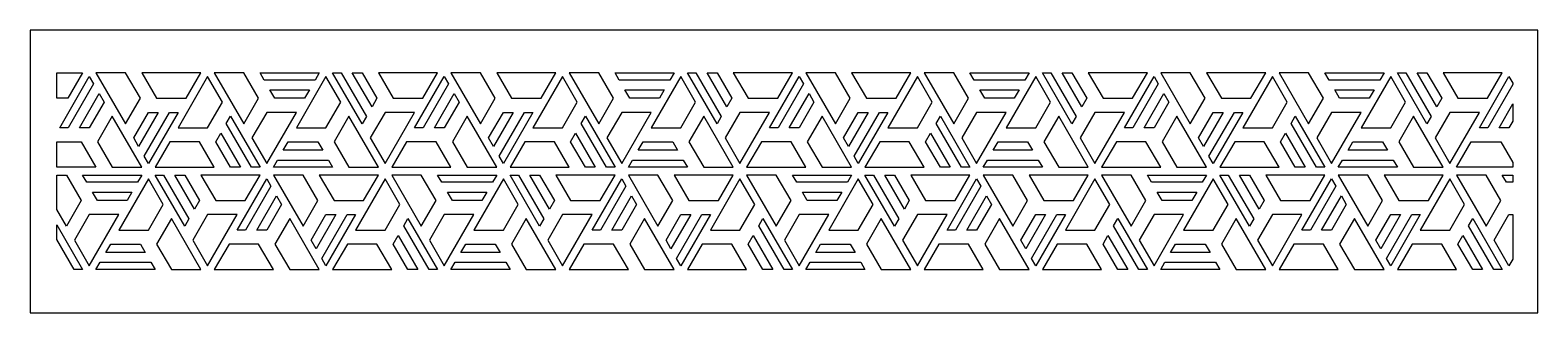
# Model space of a CAD drawing. Header units: millimetres. Extents: x 148 to 1052, y 65 to 235.
import ezdxf

# ---------------------------------------------------------------- set-up
doc = ezdxf.new("R2010")
doc.units = ezdxf.units.MM
doc.layers.get('0').update_dxf_attribs({"linetype": 'CONTINUOUS'})

msp = doc.modelspace()

# ---------------------------------------------------------------- linework, layer by layer
at = {"color": 7}
for points in [[(147.5, 65), (1052.5, 65), (1052.5, 235), (147.5, 235), (147.5, 65)], [(179.007042, 209.390599), (170.130281, 194.015599), (163.5, 194.015599), (163.5, 209.390599), (179.007042, 209.390599)], [(187.007042, 209.390599), (204.760562, 178.640599), (213.637323, 194.015599), (204.760562, 209.390599), (187.007042, 209.390599)], [(250.021125, 209.390599), (214.514083, 209.390599), (223.390843, 194.015599), (241.144364, 194.015599), (250.021125, 209.390599)], [(258.021125, 209.390599), (275.774645, 178.640599), (284.651406, 194.015599), (275.774645, 209.390599), (258.021125, 209.390599)], [(288.064383, 204.997742), (285.528166, 209.390599), (321.035208, 209.390599), (318.498991, 204.997742), (288.064383, 204.997742)], [(349.324946, 183.033456), (346.788729, 178.640599), (329.035208, 209.390599), (334.107642, 209.390599), (349.324946, 183.033456)], [(340.870888, 209.390599), (346.788729, 209.390599), (355.665489, 194.015599), (352.706569, 188.890599), (340.870888, 209.390599)], [(392.049291, 209.390599), (356.542249, 209.390599), (365.41901, 194.015599), (383.17253, 194.015599), (392.049291, 209.390599)], [(400.049291, 209.390599), (417.802812, 178.640599), (426.679572, 194.015599), (417.802812, 209.390599), (400.049291, 209.390599)], [(463.063374, 209.390599), (427.556332, 209.390599), (436.433093, 194.015599), (454.186614, 194.015599), (463.063374, 209.390599)], [(471.063374, 209.390599), (488.816895, 178.640599), (497.693655, 194.015599), (488.816895, 209.390599), (471.063374, 209.390599)], [(501.106633, 204.997742), (498.570416, 209.390599), (534.077457, 209.390599), (531.54124, 204.997742), (501.106633, 204.997742)], [(562.367195, 183.033456), (559.830978, 178.640599), (542.077457, 209.390599), (547.149892, 209.390599), (562.367195, 183.033456)], [(553.913138, 209.390599), (559.830978, 209.390599), (568.707738, 194.015599), (565.748818, 188.890599), (553.913138, 209.390599)], [(605.09154, 209.390599), (569.584499, 209.390599), (578.461259, 194.015599), (596.21478, 194.015599), (605.09154, 209.390599)], [(613.09154, 209.390599), (630.845061, 178.640599), (639.721821, 194.015599), (630.845061, 209.390599), (613.09154, 209.390599)], [(676.105623, 209.390599), (640.598582, 209.390599), (649.475342, 194.015599), (667.228863, 194.015599), (676.105623, 209.390599)], [(684.105623, 209.390599), (701.859144, 178.640599), (710.735904, 194.015599), (701.859144, 209.390599), (684.105623, 209.390599)], [(714.148882, 204.997742), (711.612665, 209.390599), (747.119706, 209.390599), (744.583489, 204.997742), (714.148882, 204.997742)], [(775.409444, 183.033456), (772.873227, 178.640599), (755.119706, 209.390599), (760.192141, 209.390599), (775.409444, 183.033456)], [(766.955387, 209.390599), (772.873227, 209.390599), (781.749988, 194.015599), (778.791067, 188.890599), (766.955387, 209.390599)], [(818.13379, 209.390599), (782.626748, 209.390599), (791.503508, 194.015599), (809.257029, 194.015599), (818.13379, 209.390599)], [(826.13379, 209.390599), (843.88731, 178.640599), (852.764071, 194.015599), (843.88731, 209.390599), (826.13379, 209.390599)], [(889.147873, 209.390599), (853.640831, 209.390599), (862.517591, 194.015599), (880.271112, 194.015599), (889.147873, 209.390599)], [(897.147873, 209.390599), (914.901393, 178.640599), (923.778154, 194.015599), (914.901393, 209.390599), (897.147873, 209.390599)], [(927.191131, 204.997742), (924.654914, 209.390599), (960.161956, 209.390599), (957.625739, 204.997742), (927.191131, 204.997742)], [(988.451694, 183.033456), (985.915477, 178.640599), (968.161956, 209.390599), (973.23439, 209.390599), (988.451694, 183.033456)], [(979.997636, 209.390599), (985.915477, 209.390599), (994.792237, 194.015599), (991.833317, 188.890599), (979.997636, 209.390599)], [(1031.176039, 209.390599), (995.668997, 209.390599), (1004.545758, 194.015599), (1022.299278, 194.015599), (1031.176039, 209.390599)], [(170.325955, 176.331198), (165.253521, 176.331198), (183.007042, 207.081198), (185.543259, 202.688341), (170.325955, 176.331198)], [(254.021125, 207.081198), (236.267604, 176.331198), (254.021125, 176.331198), (262.897885, 191.706198), (254.021125, 207.081198)], [(315.117368, 199.140599), (312.158447, 194.015599), (294.404927, 194.015599), (291.446006, 199.140599), (315.117368, 199.140599)], [(325.035208, 207.081198), (307.281687, 176.331198), (325.035208, 176.331198), (333.911968, 191.706198), (325.035208, 207.081198)], [(383.368205, 176.331198), (378.29577, 176.331198), (396.049291, 207.081198), (398.585508, 202.688341), (383.368205, 176.331198)], [(467.063374, 207.081198), (449.309853, 176.331198), (467.063374, 176.331198), (475.940134, 191.706198), (467.063374, 207.081198)], [(528.159617, 199.140599), (525.200697, 194.015599), (507.447176, 194.015599), (504.488256, 199.140599), (528.159617, 199.140599)], [(538.077457, 207.081198), (520.323936, 176.331198), (538.077457, 176.331198), (546.954217, 191.706198), (538.077457, 207.081198)], [(596.410454, 176.331198), (591.338019, 176.331198), (609.09154, 207.081198), (611.627757, 202.688341), (596.410454, 176.331198)], [(680.105623, 207.081198), (662.352103, 176.331198), (680.105623, 176.331198), (688.982384, 191.706198), (680.105623, 207.081198)], [(741.201866, 199.140599), (738.242946, 194.015599), (720.489425, 194.015599), (717.530505, 199.140599), (741.201866, 199.140599)], [(751.119706, 207.081198), (733.366186, 176.331198), (751.119706, 176.331198), (759.996467, 191.706198), (751.119706, 207.081198)], [(809.452703, 176.331198), (804.380269, 176.331198), (822.13379, 207.081198), (824.670007, 202.688341), (809.452703, 176.331198)], [(893.147873, 207.081198), (875.394352, 176.331198), (893.147873, 176.331198), (902.024633, 191.706198), (893.147873, 207.081198)], [(954.244116, 199.140599), (951.285195, 194.015599), (933.531675, 194.015599), (930.572754, 199.140599), (954.244116, 199.140599)], [(964.161956, 207.081198), (946.408435, 176.331198), (964.161956, 176.331198), (973.038716, 191.706198), (964.161956, 207.081198)], [(1017.422518, 176.331198), (1035.176039, 207.081198), (1037.5, 203.055979), (1037.5, 202.320702), (1022.494953, 176.331198), (1017.422518, 176.331198)], [(188.924882, 196.831198), (191.883802, 191.706198), (183.007042, 176.331198), (177.089201, 176.331198), (188.924882, 196.831198)], [(401.967131, 196.831198), (404.926051, 191.706198), (396.049291, 176.331198), (390.131451, 176.331198), (401.967131, 196.831198)], [(615.00938, 196.831198), (617.968301, 191.706198), (609.09154, 176.331198), (603.1737, 176.331198), (615.00938, 196.831198)], [(828.05163, 196.831198), (831.01055, 191.706198), (822.13379, 176.331198), (816.215949, 176.331198), (828.05163, 196.831198)], [(1035.176039, 176.331198), (1029.258199, 176.331198), (1037.5, 190.606417), (1037.5, 180.356417), (1035.176039, 176.331198)], [(214.514083, 152.509401), (196.760562, 183.259401), (187.883802, 167.884401), (196.760562, 152.509401), (214.514083, 152.509401)], [(212.596243, 165.068802), (209.637323, 170.193802), (218.514083, 185.568802), (224.431923, 185.568802), (212.596243, 165.068802)], [(231.195169, 185.568802), (236.267604, 185.568802), (218.514083, 154.818802), (215.977866, 159.211659), (231.195169, 185.568802)], [(265.238428, 178.866544), (267.774645, 183.259401), (285.528166, 152.509401), (280.455732, 152.509401), (265.238428, 178.866544)], [(289.528166, 154.818802), (307.281687, 185.568802), (289.528166, 185.568802), (280.651406, 170.193802), (289.528166, 154.818802)], [(356.542249, 152.509401), (338.788729, 183.259401), (329.911968, 167.884401), (338.788729, 152.509401), (356.542249, 152.509401)], [(360.542249, 154.818802), (378.29577, 185.568802), (360.542249, 185.568802), (351.665489, 170.193802), (360.542249, 154.818802)], [(427.556332, 152.509401), (409.802812, 183.259401), (400.926051, 167.884401), (409.802812, 152.509401), (427.556332, 152.509401)], [(425.638492, 165.068802), (422.679572, 170.193802), (431.556332, 185.568802), (437.474173, 185.568802), (425.638492, 165.068802)], [(444.237419, 185.568802), (449.309853, 185.568802), (431.556332, 154.818802), (429.020115, 159.211659), (444.237419, 185.568802)], [(478.280678, 178.866544), (480.816895, 183.259401), (498.570416, 152.509401), (493.497981, 152.509401), (478.280678, 178.866544)], [(502.570416, 154.818802), (520.323936, 185.568802), (502.570416, 185.568802), (493.693655, 170.193802), (502.570416, 154.818802)], [(569.584499, 152.509401), (551.830978, 183.259401), (542.954217, 167.884401), (551.830978, 152.509401), (569.584499, 152.509401)], [(573.584499, 154.818802), (591.338019, 185.568802), (573.584499, 185.568802), (564.707738, 170.193802), (573.584499, 154.818802)], [(640.598582, 152.509401), (622.845061, 183.259401), (613.968301, 167.884401), (622.845061, 152.509401), (640.598582, 152.509401)], [(638.680742, 165.068802), (635.721821, 170.193802), (644.598582, 185.568802), (650.516422, 185.568802), (638.680742, 165.068802)], [(657.279668, 185.568802), (662.352103, 185.568802), (644.598582, 154.818802), (642.062365, 159.211659), (657.279668, 185.568802)], [(691.322927, 178.866544), (693.859144, 183.259401), (711.612665, 152.509401), (706.54023, 152.509401), (691.322927, 178.866544)], [(715.612665, 154.818802), (733.366186, 185.568802), (715.612665, 185.568802), (706.735904, 170.193802), (715.612665, 154.818802)], [(782.626748, 152.509401), (764.873227, 183.259401), (755.996467, 167.884401), (764.873227, 152.509401), (782.626748, 152.509401)], [(786.626748, 154.818802), (804.380269, 185.568802), (786.626748, 185.568802), (777.749988, 170.193802), (786.626748, 154.818802)], [(853.640831, 152.509401), (835.88731, 183.259401), (827.01055, 167.884401), (835.88731, 152.509401), (853.640831, 152.509401)], [(851.722991, 165.068802), (848.764071, 170.193802), (857.640831, 185.568802), (863.558671, 185.568802), (851.722991, 165.068802)], [(870.321917, 185.568802), (875.394352, 185.568802), (857.640831, 154.818802), (855.104614, 159.211659), (870.321917, 185.568802)], [(904.365176, 178.866544), (906.901393, 183.259401), (924.654914, 152.509401), (919.58248, 152.509401), (904.365176, 178.866544)], [(928.654914, 154.818802), (946.408435, 185.568802), (928.654914, 185.568802), (919.778154, 170.193802), (928.654914, 154.818802)], [(995.668997, 152.509401), (977.915477, 183.259401), (969.038716, 167.884401), (977.915477, 152.509401), (995.668997, 152.509401)], [(999.668997, 154.818802), (1017.422518, 185.568802), (999.668997, 185.568802), (990.792237, 170.193802), (999.668997, 154.818802)], [(273.692486, 152.509401), (267.774645, 152.509401), (258.897885, 167.884401), (261.856805, 173.009401), (273.692486, 152.509401)], [(486.734735, 152.509401), (480.816895, 152.509401), (471.940134, 167.884401), (474.899055, 173.009401), (486.734735, 152.509401)], [(699.776984, 152.509401), (693.859144, 152.509401), (684.982384, 167.884401), (687.941304, 173.009401), (699.776984, 152.509401)], [(912.819234, 152.509401), (906.901393, 152.509401), (898.024633, 167.884401), (900.983553, 173.009401), (912.819234, 152.509401)], [(178.130281, 167.884401), (187.007042, 152.509401), (163.5, 152.509401), (163.5, 167.884401), (178.130281, 167.884401)], [(222.514083, 152.509401), (258.021125, 152.509401), (249.144364, 167.884401), (231.390843, 167.884401), (222.514083, 152.509401)], [(299.446006, 162.759401), (302.404927, 167.884401), (320.158447, 167.884401), (323.117368, 162.759401), (299.446006, 162.759401)], [(364.542249, 152.509401), (400.049291, 152.509401), (391.17253, 167.884401), (373.41901, 167.884401), (364.542249, 152.509401)], [(435.556332, 152.509401), (471.063374, 152.509401), (462.186614, 167.884401), (444.433093, 167.884401), (435.556332, 152.509401)], [(512.488256, 162.759401), (515.447176, 167.884401), (533.200697, 167.884401), (536.159617, 162.759401), (512.488256, 162.759401)], [(577.584499, 152.509401), (613.09154, 152.509401), (604.21478, 167.884401), (586.461259, 167.884401), (577.584499, 152.509401)], [(648.598582, 152.509401), (684.105623, 152.509401), (675.228863, 167.884401), (657.475342, 167.884401), (648.598582, 152.509401)], [(725.530505, 162.759401), (728.489425, 167.884401), (746.242946, 167.884401), (749.201866, 162.759401), (725.530505, 162.759401)], [(790.626748, 152.509401), (826.13379, 152.509401), (817.257029, 167.884401), (799.503508, 167.884401), (790.626748, 152.509401)], [(861.640831, 152.509401), (897.147873, 152.509401), (888.271112, 167.884401), (870.517591, 167.884401), (861.640831, 152.509401)], [(938.572754, 162.759401), (941.531675, 167.884401), (959.285195, 167.884401), (962.244116, 162.759401), (938.572754, 162.759401)], [(1003.668997, 152.509401), (1012.545758, 167.884401), (1030.299278, 167.884401), (1037.5, 155.412386), (1037.5, 152.509401), (1003.668997, 152.509401)], [(326.498991, 156.902258), (329.035208, 152.509401), (293.528166, 152.509401), (296.064383, 156.902258), (326.498991, 156.902258)], [(539.54124, 156.902258), (542.077457, 152.509401), (506.570416, 152.509401), (509.106633, 156.902258), (539.54124, 156.902258)], [(752.583489, 156.902258), (755.119706, 152.509401), (719.612665, 152.509401), (722.148882, 156.902258), (752.583489, 156.902258)], [(965.625739, 156.902258), (968.161956, 152.509401), (932.654914, 152.509401), (935.191131, 156.902258), (965.625739, 156.902258)], [(169.253521, 147.890599), (178.130281, 132.515599), (169.253521, 117.140599), (163.5, 127.105989), (163.5, 147.890599), (169.253521, 147.890599)], [(181.543259, 143.497742), (179.007042, 147.890599), (214.514083, 147.890599), (211.977866, 143.497742), (181.543259, 143.497742)], [(218.514083, 145.581198), (200.760562, 114.831198), (218.514083, 114.831198), (227.390843, 130.206198), (218.514083, 145.581198)], [(242.803821, 121.533456), (240.267604, 117.140599), (222.514083, 147.890599), (227.586518, 147.890599), (242.803821, 121.533456)], [(234.349764, 147.890599), (240.267604, 147.890599), (249.144364, 132.515599), (246.185444, 127.390599), (234.349764, 147.890599)], [(285.528166, 147.890599), (250.021125, 147.890599), (258.897885, 132.515599), (276.651406, 132.515599), (285.528166, 147.890599)], [(276.84708, 114.831198), (271.774645, 114.831198), (289.528166, 145.581198), (292.064383, 141.188341), (276.84708, 114.831198)], [(293.528166, 147.890599), (311.281687, 117.140599), (320.158447, 132.515599), (311.281687, 147.890599), (293.528166, 147.890599)], [(356.542249, 147.890599), (321.035208, 147.890599), (329.911968, 132.515599), (347.665489, 132.515599), (356.542249, 147.890599)], [(360.542249, 145.581198), (342.788729, 114.831198), (360.542249, 114.831198), (369.41901, 130.206198), (360.542249, 145.581198)], [(364.542249, 147.890599), (382.29577, 117.140599), (391.17253, 132.515599), (382.29577, 147.890599), (364.542249, 147.890599)], [(394.585508, 143.497742), (392.049291, 147.890599), (427.556332, 147.890599), (425.020115, 143.497742), (394.585508, 143.497742)], [(431.556332, 145.581198), (413.802812, 114.831198), (431.556332, 114.831198), (440.433093, 130.206198), (431.556332, 145.581198)], [(455.84607, 121.533456), (453.309853, 117.140599), (435.556332, 147.890599), (440.628767, 147.890599), (455.84607, 121.533456)], [(447.392013, 147.890599), (453.309853, 147.890599), (462.186614, 132.515599), (459.227693, 127.390599), (447.392013, 147.890599)], [(498.570416, 147.890599), (463.063374, 147.890599), (471.940134, 132.515599), (489.693655, 132.515599), (498.570416, 147.890599)], [(489.889329, 114.831198), (484.816895, 114.831198), (502.570416, 145.581198), (505.106633, 141.188341), (489.889329, 114.831198)], [(506.570416, 147.890599), (524.323936, 117.140599), (533.200697, 132.515599), (524.323936, 147.890599), (506.570416, 147.890599)], [(569.584499, 147.890599), (534.077457, 147.890599), (542.954217, 132.515599), (560.707738, 132.515599), (569.584499, 147.890599)], [(573.584499, 145.581198), (555.830978, 114.831198), (573.584499, 114.831198), (582.461259, 130.206198), (573.584499, 145.581198)], [(577.584499, 147.890599), (595.338019, 117.140599), (604.21478, 132.515599), (595.338019, 147.890599), (577.584499, 147.890599)], [(607.627757, 143.497742), (605.09154, 147.890599), (640.598582, 147.890599), (638.062365, 143.497742), (607.627757, 143.497742)], [(644.598582, 145.581198), (626.845061, 114.831198), (644.598582, 114.831198), (653.475342, 130.206198), (644.598582, 145.581198)], [(668.88832, 121.533456), (666.352103, 117.140599), (648.598582, 147.890599), (653.671016, 147.890599), (668.88832, 121.533456)], [(660.434262, 147.890599), (666.352103, 147.890599), (675.228863, 132.515599), (672.269943, 127.390599), (660.434262, 147.890599)], [(711.612665, 147.890599), (676.105623, 147.890599), (684.982384, 132.515599), (702.735904, 132.515599), (711.612665, 147.890599)], [(702.931579, 114.831198), (697.859144, 114.831198), (715.612665, 145.581198), (718.148882, 141.188341), (702.931579, 114.831198)], [(719.612665, 147.890599), (737.366186, 117.140599), (746.242946, 132.515599), (737.366186, 147.890599), (719.612665, 147.890599)], [(782.626748, 147.890599), (747.119706, 147.890599), (755.996467, 132.515599), (773.749988, 132.515599), (782.626748, 147.890599)], [(786.626748, 145.581198), (768.873227, 114.831198), (786.626748, 114.831198), (795.503508, 130.206198), (786.626748, 145.581198)], [(790.626748, 147.890599), (808.380269, 117.140599), (817.257029, 132.515599), (808.380269, 147.890599), (790.626748, 147.890599)], [(820.670007, 143.497742), (818.13379, 147.890599), (853.640831, 147.890599), (851.104614, 143.497742), (820.670007, 143.497742)], [(857.640831, 145.581198), (839.88731, 114.831198), (857.640831, 114.831198), (866.517591, 130.206198), (857.640831, 145.581198)], [(881.930569, 121.533456), (879.394352, 117.140599), (861.640831, 147.890599), (866.713266, 147.890599), (881.930569, 121.533456)], [(873.476512, 147.890599), (879.394352, 147.890599), (888.271112, 132.515599), (885.312192, 127.390599), (873.476512, 147.890599)], [(924.654914, 147.890599), (889.147873, 147.890599), (898.024633, 132.515599), (915.778154, 132.515599), (924.654914, 147.890599)], [(915.973828, 114.831198), (910.901393, 114.831198), (928.654914, 145.581198), (931.191131, 141.188341), (915.973828, 114.831198)], [(932.654914, 147.890599), (950.408435, 117.140599), (959.285195, 132.515599), (950.408435, 147.890599), (932.654914, 147.890599)], [(995.668997, 147.890599), (960.161956, 147.890599), (969.038716, 132.515599), (986.792237, 132.515599), (995.668997, 147.890599)], [(999.668997, 145.581198), (981.915477, 114.831198), (999.668997, 114.831198), (1008.545758, 130.206198), (999.668997, 145.581198)], [(1003.668997, 147.890599), (1021.422518, 117.140599), (1030.299278, 132.515599), (1021.422518, 147.890599), (1003.668997, 147.890599)], [(1031.176039, 147.890599), (1037.5, 147.890599), (1037.5, 143.497742), (1033.712256, 143.497742), (1031.176039, 147.890599)], [(208.596243, 137.640599), (205.637323, 132.515599), (187.883802, 132.515599), (184.924882, 137.640599), (208.596243, 137.640599)], [(421.638492, 137.640599), (418.679572, 132.515599), (400.926051, 132.515599), (397.967131, 137.640599), (421.638492, 137.640599)], [(634.680742, 137.640599), (631.721821, 132.515599), (613.968301, 132.515599), (611.00938, 137.640599), (634.680742, 137.640599)], [(847.722991, 137.640599), (844.764071, 132.515599), (827.01055, 132.515599), (824.05163, 137.640599), (847.722991, 137.640599)], [(295.446006, 135.331198), (298.404927, 130.206198), (289.528166, 114.831198), (283.610326, 114.831198), (295.446006, 135.331198)], [(508.488256, 135.331198), (511.447176, 130.206198), (502.570416, 114.831198), (496.652575, 114.831198), (508.488256, 135.331198)], [(721.530505, 135.331198), (724.489425, 130.206198), (715.612665, 114.831198), (709.694825, 114.831198), (721.530505, 135.331198)], [(934.572754, 135.331198), (937.531675, 130.206198), (928.654914, 114.831198), (922.737074, 114.831198), (934.572754, 135.331198)], [(179.007042, 91.009401), (173.934607, 91.009401), (163.5, 109.082671), (163.5, 117.868385), (179.007042, 91.009401)], [(183.007042, 93.318802), (200.760562, 124.068802), (183.007042, 124.068802), (174.130281, 108.693802), (183.007042, 93.318802)], [(250.021125, 91.009401), (232.267604, 121.759401), (223.390843, 106.384401), (232.267604, 91.009401), (250.021125, 91.009401)], [(254.021125, 93.318802), (271.774645, 124.068802), (254.021125, 124.068802), (245.144364, 108.693802), (254.021125, 93.318802)], [(321.035208, 91.009401), (303.281687, 121.759401), (294.404927, 106.384401), (303.281687, 91.009401), (321.035208, 91.009401)], [(319.117368, 103.568802), (316.158447, 108.693802), (325.035208, 124.068802), (330.953048, 124.068802), (319.117368, 103.568802)], [(337.716294, 124.068802), (342.788729, 124.068802), (325.035208, 93.318802), (322.498991, 97.711659), (337.716294, 124.068802)], [(371.759553, 117.366544), (374.29577, 121.759401), (392.049291, 91.009401), (386.976856, 91.009401), (371.759553, 117.366544)], [(396.049291, 93.318802), (413.802812, 124.068802), (396.049291, 124.068802), (387.17253, 108.693802), (396.049291, 93.318802)], [(463.063374, 91.009401), (445.309853, 121.759401), (436.433093, 106.384401), (445.309853, 91.009401), (463.063374, 91.009401)], [(467.063374, 93.318802), (484.816895, 124.068802), (467.063374, 124.068802), (458.186614, 108.693802), (467.063374, 93.318802)], [(534.077457, 91.009401), (516.323936, 121.759401), (507.447176, 106.384401), (516.323936, 91.009401), (534.077457, 91.009401)], [(532.159617, 103.568802), (529.200697, 108.693802), (538.077457, 124.068802), (543.995297, 124.068802), (532.159617, 103.568802)], [(550.758543, 124.068802), (555.830978, 124.068802), (538.077457, 93.318802), (535.54124, 97.711659), (550.758543, 124.068802)], [(584.801802, 117.366544), (587.338019, 121.759401), (605.09154, 91.009401), (600.019106, 91.009401), (584.801802, 117.366544)], [(609.09154, 93.318802), (626.845061, 124.068802), (609.09154, 124.068802), (600.21478, 108.693802), (609.09154, 93.318802)], [(676.105623, 91.009401), (658.352103, 121.759401), (649.475342, 106.384401), (658.352103, 91.009401), (676.105623, 91.009401)], [(680.105623, 93.318802), (697.859144, 124.068802), (680.105623, 124.068802), (671.228863, 108.693802), (680.105623, 93.318802)], [(747.119706, 91.009401), (729.366186, 121.759401), (720.489425, 106.384401), (729.366186, 91.009401), (747.119706, 91.009401)], [(745.201866, 103.568802), (742.242946, 108.693802), (751.119706, 124.068802), (757.037547, 124.068802), (745.201866, 103.568802)], [(763.800793, 124.068802), (768.873227, 124.068802), (751.119706, 93.318802), (748.583489, 97.711659), (763.800793, 124.068802)], [(797.844052, 117.366544), (800.380269, 121.759401), (818.13379, 91.009401), (813.061355, 91.009401), (797.844052, 117.366544)], [(822.13379, 93.318802), (839.88731, 124.068802), (822.13379, 124.068802), (813.257029, 108.693802), (822.13379, 93.318802)], [(889.147873, 91.009401), (871.394352, 121.759401), (862.517591, 106.384401), (871.394352, 91.009401), (889.147873, 91.009401)], [(893.147873, 93.318802), (910.901393, 124.068802), (893.147873, 124.068802), (884.271112, 108.693802), (893.147873, 93.318802)], [(960.161956, 91.009401), (942.408435, 121.759401), (933.531675, 106.384401), (942.408435, 91.009401), (960.161956, 91.009401)], [(958.244116, 103.568802), (955.285195, 108.693802), (964.161956, 124.068802), (970.079796, 124.068802), (958.244116, 103.568802)], [(976.843042, 124.068802), (981.915477, 124.068802), (964.161956, 93.318802), (961.625739, 97.711659), (976.843042, 124.068802)], [(1010.886301, 117.366544), (1013.422518, 121.759401), (1031.176039, 91.009401), (1026.103604, 91.009401), (1010.886301, 117.366544)], [(1035.176039, 93.318802), (1026.299278, 108.693802), (1035.176039, 124.068802), (1037.5, 124.068802), (1037.5, 97.344021), (1035.176039, 93.318802)], [(380.21361, 91.009401), (374.29577, 91.009401), (365.41901, 106.384401), (368.37793, 111.509401), (380.21361, 91.009401)], [(593.25586, 91.009401), (587.338019, 91.009401), (578.461259, 106.384401), (581.420179, 111.509401), (593.25586, 91.009401)], [(806.298109, 91.009401), (800.380269, 91.009401), (791.503508, 106.384401), (794.462429, 111.509401), (806.298109, 91.009401)], [(1019.340358, 91.009401), (1013.422518, 91.009401), (1004.545758, 106.384401), (1007.504678, 111.509401), (1019.340358, 91.009401)], [(192.924882, 101.259401), (195.883802, 106.384401), (213.637323, 106.384401), (216.596243, 101.259401), (192.924882, 101.259401)], [(258.021125, 91.009401), (293.528166, 91.009401), (284.651406, 106.384401), (266.897885, 106.384401), (258.021125, 91.009401)], [(329.035208, 91.009401), (364.542249, 91.009401), (355.665489, 106.384401), (337.911968, 106.384401), (329.035208, 91.009401)], [(405.967131, 101.259401), (408.926051, 106.384401), (426.679572, 106.384401), (429.638492, 101.259401), (405.967131, 101.259401)], [(471.063374, 91.009401), (506.570416, 91.009401), (497.693655, 106.384401), (479.940134, 106.384401), (471.063374, 91.009401)], [(542.077457, 91.009401), (577.584499, 91.009401), (568.707738, 106.384401), (550.954217, 106.384401), (542.077457, 91.009401)], [(619.00938, 101.259401), (621.968301, 106.384401), (639.721821, 106.384401), (642.680742, 101.259401), (619.00938, 101.259401)], [(684.105623, 91.009401), (719.612665, 91.009401), (710.735904, 106.384401), (692.982384, 106.384401), (684.105623, 91.009401)], [(755.119706, 91.009401), (790.626748, 91.009401), (781.749988, 106.384401), (763.996467, 106.384401), (755.119706, 91.009401)], [(832.05163, 101.259401), (835.01055, 106.384401), (852.764071, 106.384401), (855.722991, 101.259401), (832.05163, 101.259401)], [(897.147873, 91.009401), (932.654914, 91.009401), (923.778154, 106.384401), (906.024633, 106.384401), (897.147873, 91.009401)], [(968.161956, 91.009401), (1003.668997, 91.009401), (994.792237, 106.384401), (977.038716, 106.384401), (968.161956, 91.009401)], [(219.977866, 95.402258), (222.514083, 91.009401), (187.007042, 91.009401), (189.543259, 95.402258), (219.977866, 95.402258)], [(433.020115, 95.402258), (435.556332, 91.009401), (400.049291, 91.009401), (402.585508, 95.402258), (433.020115, 95.402258)], [(646.062365, 95.402258), (648.598582, 91.009401), (613.09154, 91.009401), (615.627757, 95.402258), (646.062365, 95.402258)], [(859.104614, 95.402258), (861.640831, 91.009401), (826.13379, 91.009401), (828.670007, 95.402258), (859.104614, 95.402258)]]:
    msp.add_lwpolyline(points, close=True, dxfattribs=at)

doc.saveas('drawing.dxf')
